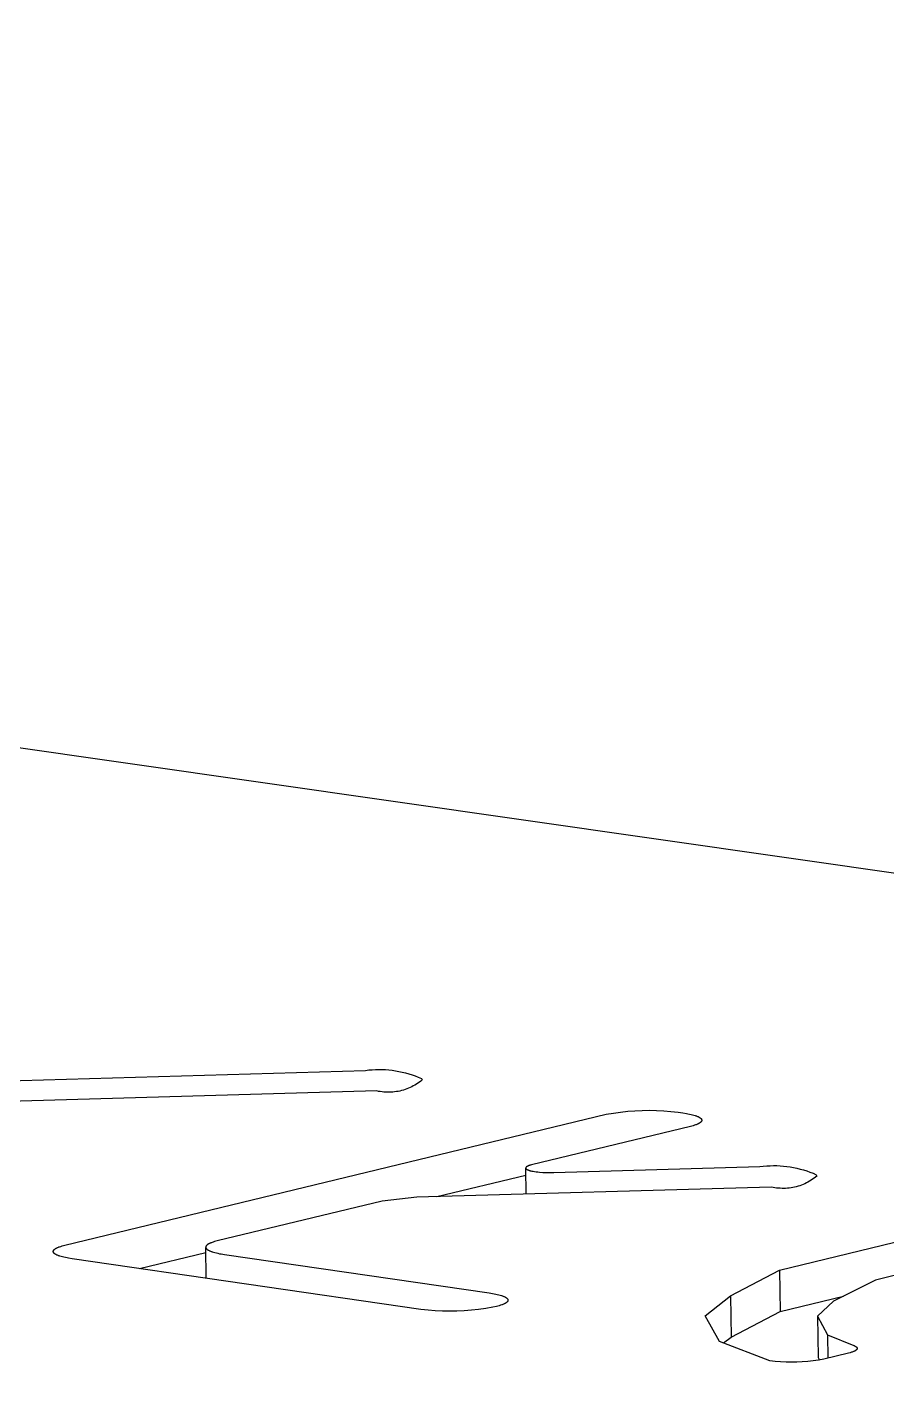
# Model space of a CAD drawing. Header units: millimetres. Extents: x -1283 to 2747, y -259 to 2557.
# Drawn here: x -285.13 to -267.45, y 926.84 to 954.73 of the extents above; entities that cross this region are included whole.
import ezdxf

# ---------------------------------------------------------------- set-up
doc = ezdxf.new("R2010")
doc.units = ezdxf.units.MM
doc.header["$MEASUREMENT"] = 0
doc.layers.add('Utwórz2D linie widoczne', color=7, linetype='Continuous', true_color=0x000000)

msp = doc.modelspace()

# ---------------------------------------------------------------- linework, layer by layer
at = {"layer": 'Utwórz2D linie widoczne'}
for p, q in [((-142.053, 919.427), (-388.832, 954.729)), ((-289.419, 932.97), (-278.171, 933.295)), ((-278.171, 933.295), (-278.103, 933.304)), ((-278.103, 933.304), (-278.034, 933.31)), ((-278.034, 933.31), (-277.964, 933.314)), ((-277.964, 933.314), (-277.895, 933.315)), ((-277.895, 933.315), (-277.826, 933.314)), ((-277.826, 933.314), (-277.757, 933.311)), ((-277.757, 933.311), (-277.688, 933.306)), ((-277.688, 933.306), (-277.619, 933.298)), ((-277.619, 933.298), (-277.55, 933.289)), ((-277.55, 933.289), (-277.482, 933.276)), ((-277.482, 933.276), (-277.414, 933.262)), ((-277.414, 933.262), (-277.347, 933.245)), ((-277.347, 933.245), (-277.28, 933.227)), ((-277.28, 933.227), (-277.214, 933.206)), ((-277.214, 933.206), (-277.149, 933.183)), ((-277.149, 933.183), (-277.084, 933.157)), ((-277.084, 933.157), (-277.021, 933.13)), ((-277.032, 933.075), (-277.062, 933.053)), ((-277.004, 933.099), (-277.032, 933.075)), ((-277.021, 933.13), (-277.004, 933.099)), ((-277.939, 932.873), (-286.564, 932.625)), ((-277.903, 932.865), (-277.939, 932.873)), ((-277.867, 932.859), (-277.903, 932.865)), ((-277.83, 932.854), (-277.867, 932.859)), ((-277.793, 932.85), (-277.83, 932.854)), ((-277.756, 932.848), (-277.793, 932.85)), ((-277.72, 932.846), (-277.756, 932.848)), ((-277.683, 932.846), (-277.72, 932.846)), ((-277.646, 932.847), (-277.683, 932.846)), ((-277.609, 932.85), (-277.646, 932.847)), ((-277.572, 932.854), (-277.609, 932.85)), ((-277.536, 932.859), (-277.572, 932.854)), ((-277.499, 932.865), (-277.536, 932.859)), ((-277.463, 932.872), (-277.499, 932.865)), ((-277.427, 932.881), (-277.463, 932.872)), ((-277.391, 932.891), (-277.427, 932.881)), ((-277.356, 932.902), (-277.391, 932.891)), ((-277.321, 932.914), (-277.356, 932.902)), ((-277.287, 932.928), (-277.321, 932.914)), ((-277.253, 932.942), (-277.287, 932.928)), ((-277.22, 932.958), (-277.253, 932.942)), ((-277.187, 932.975), (-277.22, 932.958)), ((-277.155, 932.993), (-277.187, 932.975)), ((-277.123, 933.012), (-277.155, 932.993)), ((-277.092, 933.032), (-277.123, 933.012)), ((-277.062, 933.053), (-277.092, 933.032)), ((-284.354, 929.703), (-273.219, 932.393)), ((-273.219, 932.393), (-273.073, 932.419)), ((-273.073, 932.419), (-272.926, 932.439)), ((-272.926, 932.439), (-272.779, 932.455)), ((-272.779, 932.455), (-272.631, 932.466)), ((-272.631, 932.466), (-272.483, 932.473)), ((-272.483, 932.473), (-272.334, 932.475)), ((-272.334, 932.475), (-272.186, 932.472)), ((-272.186, 932.472), (-272.038, 932.465)), ((-272.038, 932.465), (-271.89, 932.453)), ((-271.89, 932.453), (-271.743, 932.436)), ((-271.743, 932.436), (-271.644, 932.422)), ((-271.644, 932.422), (-271.573, 932.41)), ((-271.573, 932.41), (-271.539, 932.404)), ((-271.539, 932.404), (-271.506, 932.398)), ((-271.506, 932.398), (-271.475, 932.391)), ((-271.475, 932.391), (-271.445, 932.383)), ((-271.445, 932.383), (-271.417, 932.375)), ((-271.417, 932.375), (-271.39, 932.367)), ((-271.39, 932.367), (-271.378, 932.363)), ((-271.378, 932.363), (-271.366, 932.359)), ((-271.366, 932.359), (-271.354, 932.354)), ((-271.354, 932.354), (-271.343, 932.35)), ((-271.343, 932.35), (-271.333, 932.345)), ((-271.333, 932.345), (-271.323, 932.341)), ((-271.323, 932.341), (-271.314, 932.336)), ((-271.314, 932.336), (-271.31, 932.334)), ((-271.31, 932.334), (-271.305, 932.331)), ((-271.305, 932.331), (-271.301, 932.329)), ((-271.301, 932.329), (-271.298, 932.326)), ((-271.298, 932.326), (-271.294, 932.324)), ((-271.294, 932.324), (-271.29, 932.322)), ((-271.29, 932.322), (-271.287, 932.319)), ((-271.287, 932.319), (-271.284, 932.317)), ((-271.284, 932.317), (-271.281, 932.314)), ((-271.28, 932.228), (-271.283, 932.226)), ((-271.281, 932.314), (-271.278, 932.312)), ((-271.277, 932.231), (-271.28, 932.228)), ((-271.278, 932.312), (-271.275, 932.309)), ((-271.275, 932.233), (-271.277, 932.231)), ((-271.275, 932.309), (-271.274, 932.308)), ((-271.272, 932.236), (-271.275, 932.233)), ((-271.274, 932.308), (-271.273, 932.307)), ((-271.273, 932.307), (-271.271, 932.306)), ((-271.271, 932.237), (-271.272, 932.236)), ((-271.271, 932.306), (-271.27, 932.304)), ((-271.27, 932.238), (-271.271, 932.237)), ((-271.27, 932.304), (-271.269, 932.303)), ((-271.269, 932.24), (-271.27, 932.238)), ((-271.269, 932.303), (-271.268, 932.302)), ((-271.268, 932.241), (-271.269, 932.24)), ((-271.268, 932.302), (-271.267, 932.301)), ((-271.267, 932.242), (-271.268, 932.241)), ((-271.267, 932.301), (-271.266, 932.299)), ((-271.266, 932.243), (-271.267, 932.242)), ((-271.266, 932.299), (-271.265, 932.298)), ((-271.265, 932.245), (-271.266, 932.243)), ((-271.265, 932.298), (-271.264, 932.297)), ((-271.264, 932.246), (-271.265, 932.245)), ((-271.264, 932.297), (-271.263, 932.296)), ((-271.263, 932.247), (-271.264, 932.246)), ((-271.263, 932.296), (-271.262, 932.294)), ((-271.262, 932.248), (-271.263, 932.247)), ((-271.262, 932.294), (-271.262, 932.293)), ((-271.262, 932.293), (-271.261, 932.292)), ((-271.261, 932.251), (-271.262, 932.25)), ((-271.262, 932.25), (-271.262, 932.248)), ((-271.261, 932.292), (-271.26, 932.29)), ((-271.26, 932.252), (-271.261, 932.251)), ((-271.26, 932.29), (-271.26, 932.289)), ((-271.26, 932.289), (-271.259, 932.288)), ((-271.259, 932.255), (-271.26, 932.253)), ((-271.26, 932.253), (-271.26, 932.252)), ((-271.259, 932.288), (-271.259, 932.287)), ((-271.259, 932.287), (-271.258, 932.285)), ((-271.258, 932.256), (-271.259, 932.255)), ((-271.258, 932.285), (-271.258, 932.284)), ((-271.258, 932.284), (-271.257, 932.283)), ((-271.257, 932.259), (-271.258, 932.257)), ((-271.258, 932.257), (-271.258, 932.256)), ((-271.257, 932.283), (-271.257, 932.282)), ((-271.257, 932.282), (-271.256, 932.28)), ((-271.256, 932.262), (-271.257, 932.261)), ((-271.257, 932.261), (-271.257, 932.26)), ((-271.257, 932.26), (-271.257, 932.259)), ((-271.256, 932.28), (-271.256, 932.279)), ((-271.256, 932.279), (-271.256, 932.278)), ((-271.256, 932.278), (-271.256, 932.276)), ((-271.256, 932.276), (-271.256, 932.275)), ((-271.256, 932.275), (-271.255, 932.274)), ((-271.255, 932.269), (-271.256, 932.268)), ((-271.256, 932.268), (-271.256, 932.266)), ((-271.256, 932.266), (-271.256, 932.265)), ((-271.256, 932.265), (-271.256, 932.264)), ((-271.256, 932.264), (-271.256, 932.262)), ((-271.255, 932.274), (-271.255, 932.273)), ((-271.255, 932.273), (-271.255, 932.271)), ((-271.255, 932.271), (-271.255, 932.27)), ((-271.255, 932.27), (-271.255, 932.269)), ((-271.49, 932.144), (-274.758, 931.354)), ((-271.461, 932.152), (-271.49, 932.144)), ((-271.434, 932.159), (-271.461, 932.152)), ((-271.408, 932.167), (-271.434, 932.159)), ((-271.383, 932.175), (-271.408, 932.167)), ((-271.371, 932.18), (-271.383, 932.175)), ((-271.36, 932.184), (-271.371, 932.18)), ((-271.35, 932.188), (-271.36, 932.184)), ((-271.339, 932.193), (-271.35, 932.188)), ((-271.33, 932.197), (-271.339, 932.193)), ((-271.32, 932.202), (-271.33, 932.197)), ((-271.312, 932.207), (-271.32, 932.202)), ((-271.308, 932.209), (-271.312, 932.207)), ((-271.304, 932.211), (-271.308, 932.209)), ((-271.3, 932.214), (-271.304, 932.211)), ((-271.296, 932.216), (-271.3, 932.214)), ((-271.293, 932.219), (-271.296, 932.216)), ((-271.289, 932.221), (-271.293, 932.219)), ((-271.286, 932.224), (-271.289, 932.221)), ((-271.283, 932.226), (-271.286, 932.224)), ((-276.704, 930.703), (-274.873, 931.146)), ((-274.874, 931.297), (-274.875, 931.296)), ((-274.875, 931.296), (-274.875, 931.296)), ((-274.875, 931.296), (-274.875, 931.295)), ((-274.875, 931.295), (-274.875, 931.295)), ((-274.875, 931.295), (-274.875, 931.294)), ((-274.875, 931.294), (-274.875, 931.294)), ((-274.875, 931.294), (-274.875, 931.294)), ((-274.875, 931.294), (-274.875, 931.293)), ((-274.875, 931.293), (-274.875, 931.293)), ((-274.875, 931.293), (-274.875, 931.292)), ((-274.875, 931.292), (-274.875, 931.292)), ((-274.875, 931.292), (-274.875, 931.291)), ((-274.875, 931.291), (-274.875, 931.291)), ((-274.875, 931.291), (-274.875, 931.29)), ((-274.875, 931.29), (-274.875, 931.29)), ((-274.875, 931.29), (-274.875, 931.289)), ((-274.875, 931.289), (-274.875, 931.289)), ((-274.875, 931.289), (-274.875, 931.288)), ((-274.875, 931.288), (-274.875, 931.288)), ((-274.875, 931.288), (-274.875, 931.287)), ((-274.875, 931.287), (-274.875, 931.287)), ((-274.875, 931.287), (-274.875, 931.286)), ((-274.875, 931.286), (-274.875, 931.286)), ((-274.875, 931.286), (-274.875, 931.286)), ((-274.875, 931.286), (-274.875, 931.285)), ((-274.867, 930.755), (-274.875, 931.285)), ((-274.875, 931.285), (-274.875, 931.285)), ((-274.875, 931.285), (-274.874, 931.284)), ((-274.873, 931.299), (-274.874, 931.299)), ((-274.874, 931.299), (-274.874, 931.298)), ((-274.874, 931.298), (-274.874, 931.298)), ((-274.874, 931.298), (-274.874, 931.297)), ((-274.874, 931.297), (-274.874, 931.297)), ((-274.874, 931.284), (-274.874, 931.284)), ((-274.874, 931.284), (-274.874, 931.283)), ((-274.874, 931.283), (-274.874, 931.283)), ((-274.874, 931.283), (-274.874, 931.282)), ((-274.874, 931.282), (-274.873, 931.282)), ((-274.872, 931.301), (-274.873, 931.301)), ((-274.873, 931.301), (-274.873, 931.3)), ((-274.873, 931.3), (-274.873, 931.3)), ((-274.873, 931.3), (-274.873, 931.299)), ((-274.873, 931.282), (-274.873, 931.281)), ((-274.873, 931.281), (-274.873, 931.281)), ((-274.873, 931.281), (-274.873, 931.28)), ((-274.873, 931.28), (-274.873, 931.28)), ((-274.873, 931.28), (-274.872, 931.28)), ((-274.871, 931.303), (-274.872, 931.302)), ((-274.872, 931.302), (-274.872, 931.302)), ((-274.872, 931.302), (-274.872, 931.302)), ((-274.872, 931.302), (-274.872, 931.301)), ((-274.872, 931.28), (-274.872, 931.279)), ((-274.872, 931.279), (-274.872, 931.279)), ((-274.872, 931.279), (-274.871, 931.278)), ((-274.87, 931.304), (-274.871, 931.303)), ((-274.871, 931.278), (-274.871, 931.277)), ((-274.871, 931.277), (-274.87, 931.276)), ((-274.869, 931.306), (-274.87, 931.305)), ((-274.87, 931.305), (-274.87, 931.304)), ((-274.87, 931.276), (-274.869, 931.275)), ((-274.868, 931.307), (-274.869, 931.306)), ((-274.869, 931.275), (-274.869, 931.274)), ((-274.869, 931.274), (-274.868, 931.274)), ((-274.867, 931.308), (-274.868, 931.307)), ((-274.868, 931.274), (-274.867, 931.273)), ((-274.866, 931.309), (-274.867, 931.308)), ((-274.867, 931.273), (-274.866, 931.272)), ((-274.865, 931.31), (-274.866, 931.309)), ((-274.866, 931.272), (-274.865, 931.271)), ((-274.864, 931.311), (-274.865, 931.31)), ((-274.865, 931.271), (-274.864, 931.27)), ((-274.863, 931.312), (-274.864, 931.311)), ((-274.864, 931.27), (-274.863, 931.269)), ((-274.862, 931.313), (-274.863, 931.312)), ((-274.863, 931.269), (-274.862, 931.268)), ((-274.861, 931.314), (-274.862, 931.313)), ((-274.862, 931.268), (-274.861, 931.267)), ((-274.86, 931.315), (-274.861, 931.314)), ((-274.861, 931.267), (-274.86, 931.266)), ((-274.859, 931.315), (-274.86, 931.315)), ((-274.86, 931.266), (-274.859, 931.266)), ((-274.857, 931.316), (-274.859, 931.315)), ((-274.859, 931.266), (-274.857, 931.265)), ((-274.855, 931.318), (-274.857, 931.316)), ((-274.857, 931.265), (-274.855, 931.263)), ((-274.852, 931.32), (-274.855, 931.318)), ((-274.855, 931.263), (-274.852, 931.261)), ((-274.849, 931.322), (-274.852, 931.32)), ((-274.852, 931.261), (-274.849, 931.26)), ((-274.846, 931.324), (-274.849, 931.322)), ((-274.849, 931.26), (-274.846, 931.258)), ((-274.842, 931.325), (-274.846, 931.324)), ((-274.846, 931.258), (-274.843, 931.256)), ((-274.843, 931.256), (-274.839, 931.255)), ((-274.839, 931.327), (-274.842, 931.325)), ((-274.835, 931.329), (-274.839, 931.327)), ((-274.839, 931.255), (-274.836, 931.253)), ((-274.836, 931.253), (-274.832, 931.251)), ((-274.831, 931.331), (-274.835, 931.329)), ((-274.832, 931.251), (-274.828, 931.25)), ((-274.827, 931.332), (-274.831, 931.331)), ((-274.828, 931.25), (-274.821, 931.247)), ((-274.819, 931.336), (-274.827, 931.332)), ((-274.821, 931.247), (-274.812, 931.244)), ((-274.81, 931.339), (-274.819, 931.336)), ((-274.812, 931.244), (-274.803, 931.241)), ((-274.801, 931.342), (-274.81, 931.339)), ((-274.803, 931.241), (-274.793, 931.238)), ((-274.791, 931.345), (-274.801, 931.342)), ((-274.793, 931.238), (-274.783, 931.235)), ((-274.78, 931.348), (-274.791, 931.345)), ((-274.783, 931.235), (-274.772, 931.232)), ((-274.758, 931.354), (-274.78, 931.348)), ((-274.772, 931.232), (-274.748, 931.227)), ((-274.748, 931.227), (-274.722, 931.222)), ((-274.722, 931.222), (-274.693, 931.217)), ((-274.693, 931.217), (-274.662, 931.213)), ((-274.662, 931.213), (-274.63, 931.209)), ((-274.63, 931.209), (-274.595, 931.205)), ((-274.595, 931.205), (-274.522, 931.2)), ((-274.522, 931.2), (-274.446, 931.197)), ((-274.446, 931.197), (-274.37, 931.196)), ((-274.37, 931.196), (-274.296, 931.197)), ((-274.296, 931.197), (-270.06, 931.32)), ((-270.06, 931.32), (-269.99, 931.328)), ((-269.99, 931.328), (-269.921, 931.334)), ((-269.921, 931.334), (-269.852, 931.338)), ((-269.852, 931.338), (-269.782, 931.34)), ((-269.782, 931.34), (-269.713, 931.339)), ((-269.713, 931.339), (-269.643, 931.336)), ((-269.643, 931.336), (-269.574, 931.33)), ((-269.574, 931.33), (-269.505, 931.323)), ((-269.505, 931.323), (-269.436, 931.313)), ((-269.436, 931.313), (-269.367, 931.301)), ((-269.367, 931.301), (-269.299, 931.286)), ((-269.299, 931.286), (-269.232, 931.269)), ((-269.232, 931.269), (-269.165, 931.251)), ((-269.165, 931.251), (-269.098, 931.23)), ((-269.098, 931.23), (-269.033, 931.206)), ((-269.033, 931.206), (-268.968, 931.181)), ((-268.968, 931.181), (-268.904, 931.153)), ((-268.888, 931.125), (-268.917, 931.102)), ((-268.904, 931.153), (-268.888, 931.125)), ((-269.826, 930.898), (-277.115, 930.691)), ((-269.79, 930.891), (-269.826, 930.898)), ((-269.754, 930.884), (-269.79, 930.891)), ((-269.717, 930.879), (-269.754, 930.884)), ((-269.68, 930.875), (-269.717, 930.879)), ((-269.643, 930.873), (-269.68, 930.875)), ((-269.606, 930.871), (-269.643, 930.873)), ((-269.569, 930.871), (-269.606, 930.871)), ((-269.532, 930.872), (-269.569, 930.871)), ((-269.495, 930.875), (-269.532, 930.872)), ((-269.458, 930.878), (-269.495, 930.875)), ((-269.421, 930.883), (-269.458, 930.878)), ((-269.385, 930.89), (-269.421, 930.883)), ((-269.349, 930.897), (-269.385, 930.89)), ((-269.313, 930.906), (-269.349, 930.897)), ((-269.277, 930.916), (-269.313, 930.906)), ((-269.242, 930.927), (-269.277, 930.916)), ((-269.207, 930.939), (-269.242, 930.927)), ((-269.172, 930.953), (-269.207, 930.939)), ((-269.138, 930.968), (-269.172, 930.953)), ((-269.105, 930.983), (-269.138, 930.968)), ((-269.072, 931), (-269.105, 930.983)), ((-269.04, 931.019), (-269.072, 931)), ((-269.008, 931.038), (-269.04, 931.019)), ((-268.977, 931.058), (-269.008, 931.038)), ((-268.947, 931.079), (-268.977, 931.058)), ((-268.917, 931.102), (-268.947, 931.079)), ((-277.826, 930.612), (-281.218, 929.792)), ((-277.115, 930.691), (-277.826, 930.612)), ((-281.417, 929.717), (-281.42, 929.715)), ((-281.413, 929.72), (-281.417, 929.717)), ((-281.41, 929.722), (-281.413, 929.72)), ((-281.406, 929.724), (-281.41, 929.722)), ((-281.402, 929.727), (-281.406, 929.724)), ((-281.397, 929.729), (-281.402, 929.727)), ((-281.389, 929.734), (-281.397, 929.729)), ((-281.379, 929.739), (-281.389, 929.734)), ((-281.37, 929.743), (-281.379, 929.739)), ((-281.359, 929.748), (-281.37, 929.743)), ((-281.349, 929.752), (-281.359, 929.748)), ((-281.337, 929.756), (-281.349, 929.752)), ((-281.326, 929.761), (-281.337, 929.756)), ((-281.301, 929.769), (-281.326, 929.761)), ((-281.275, 929.777), (-281.301, 929.769)), ((-281.247, 929.785), (-281.275, 929.777)), ((-281.218, 929.792), (-281.247, 929.785)), ((-269.659, 929.189), (-266.77, 929.891)), ((-284.591, 929.581), (-284.59, 929.582)), ((-284.591, 929.579), (-284.591, 929.581)), ((-284.591, 929.578), (-284.591, 929.579)), ((-284.591, 929.577), (-284.591, 929.578)), ((-284.591, 929.575), (-284.591, 929.577)), ((-284.591, 929.574), (-284.591, 929.575)), ((-284.591, 929.573), (-284.591, 929.574)), ((-284.591, 929.572), (-284.591, 929.573)), ((-284.591, 929.57), (-284.591, 929.572)), ((-284.591, 929.569), (-284.591, 929.57)), ((-284.59, 929.568), (-284.591, 929.569)), ((-284.59, 929.584), (-284.589, 929.586)), ((-284.59, 929.583), (-284.59, 929.584)), ((-284.59, 929.582), (-284.59, 929.583)), ((-284.59, 929.566), (-284.59, 929.568)), ((-284.59, 929.565), (-284.59, 929.566)), ((-284.589, 929.564), (-284.59, 929.565)), ((-284.589, 929.588), (-284.588, 929.59)), ((-284.589, 929.587), (-284.589, 929.588)), ((-284.589, 929.586), (-284.589, 929.587)), ((-284.589, 929.563), (-284.589, 929.564)), ((-284.589, 929.561), (-284.589, 929.563)), ((-284.588, 929.56), (-284.589, 929.561)), ((-284.588, 929.591), (-284.587, 929.592)), ((-284.588, 929.59), (-284.588, 929.591)), ((-284.588, 929.559), (-284.588, 929.56)), ((-284.587, 929.557), (-284.588, 929.559)), ((-284.587, 929.592), (-284.586, 929.593)), ((-284.586, 929.556), (-284.587, 929.557)), ((-284.586, 929.595), (-284.585, 929.596)), ((-284.586, 929.593), (-284.586, 929.595)), ((-284.586, 929.555), (-284.586, 929.556)), ((-284.585, 929.554), (-284.586, 929.555)), ((-284.585, 929.596), (-284.584, 929.597)), ((-284.584, 929.552), (-284.585, 929.554)), ((-284.584, 929.598), (-284.583, 929.6)), ((-284.584, 929.597), (-284.584, 929.598)), ((-284.583, 929.551), (-284.584, 929.552)), ((-284.583, 929.6), (-284.582, 929.601)), ((-284.583, 929.55), (-284.583, 929.551)), ((-284.582, 929.548), (-284.583, 929.55)), ((-284.582, 929.601), (-284.581, 929.602)), ((-284.581, 929.547), (-284.582, 929.548)), ((-284.581, 929.602), (-284.58, 929.604)), ((-284.58, 929.546), (-284.581, 929.547)), ((-284.58, 929.604), (-284.579, 929.605)), ((-284.579, 929.545), (-284.58, 929.546)), ((-284.579, 929.605), (-284.578, 929.606)), ((-284.578, 929.543), (-284.579, 929.545)), ((-284.578, 929.606), (-284.577, 929.607)), ((-284.577, 929.542), (-284.578, 929.543)), ((-284.577, 929.607), (-284.576, 929.609)), ((-284.575, 929.541), (-284.577, 929.542)), ((-284.576, 929.609), (-284.575, 929.61)), ((-284.575, 929.61), (-284.574, 929.611)), ((-284.574, 929.54), (-284.575, 929.541)), ((-284.574, 929.611), (-284.571, 929.614)), ((-284.573, 929.538), (-284.574, 929.54)), ((-284.572, 929.537), (-284.573, 929.538)), ((-284.569, 929.535), (-284.572, 929.537)), ((-284.571, 929.614), (-284.568, 929.616)), ((-284.566, 929.532), (-284.569, 929.535)), ((-284.568, 929.616), (-284.566, 929.619)), ((-284.566, 929.619), (-284.563, 929.621)), ((-284.563, 929.53), (-284.566, 929.532)), ((-284.563, 929.621), (-284.559, 929.624)), ((-284.56, 929.527), (-284.563, 929.53)), ((-284.557, 929.525), (-284.56, 929.527)), ((-284.559, 929.624), (-284.556, 929.626)), ((-284.553, 929.522), (-284.557, 929.525)), ((-284.556, 929.626), (-284.553, 929.628)), ((-284.553, 929.628), (-284.549, 929.631)), ((-284.55, 929.52), (-284.553, 929.522)), ((-284.546, 929.517), (-284.55, 929.52)), ((-284.549, 929.631), (-284.545, 929.633)), ((-284.542, 929.515), (-284.546, 929.517)), ((-284.545, 929.633), (-284.542, 929.636)), ((-284.542, 929.636), (-284.538, 929.638)), ((-284.538, 929.513), (-284.542, 929.515)), ((-284.538, 929.638), (-284.533, 929.64)), ((-284.533, 929.51), (-284.538, 929.513)), ((-284.533, 929.64), (-284.525, 929.645)), ((-284.524, 929.506), (-284.533, 929.51)), ((-284.525, 929.645), (-284.515, 929.65)), ((-284.514, 929.501), (-284.524, 929.506)), ((-284.515, 929.65), (-284.505, 929.654)), ((-284.504, 929.496), (-284.514, 929.501)), ((-284.505, 929.654), (-284.495, 929.659)), ((-284.493, 929.492), (-284.504, 929.496)), ((-284.495, 929.659), (-284.484, 929.663)), ((-284.482, 929.487), (-284.493, 929.492)), ((-284.484, 929.663), (-284.473, 929.668)), ((-284.47, 929.483), (-284.482, 929.487)), ((-284.473, 929.668), (-284.461, 929.672)), ((-284.457, 929.479), (-284.47, 929.483)), ((-284.461, 929.672), (-284.437, 929.68)), ((-284.431, 929.471), (-284.457, 929.479)), ((-284.437, 929.68), (-284.41, 929.688)), ((-284.403, 929.463), (-284.431, 929.471)), ((-284.41, 929.688), (-284.383, 929.696)), ((-284.373, 929.455), (-284.403, 929.463)), ((-284.383, 929.696), (-284.354, 929.703)), ((-284.341, 929.448), (-284.373, 929.455)), ((-284.308, 929.442), (-284.341, 929.448)), ((-284.274, 929.435), (-284.308, 929.442)), ((-282.82, 929.224), (-281.453, 929.554)), ((-281.454, 929.669), (-281.455, 929.668)), ((-281.455, 929.668), (-281.455, 929.667)), ((-281.455, 929.667), (-281.455, 929.665)), ((-281.455, 929.665), (-281.455, 929.664)), ((-281.455, 929.664), (-281.455, 929.663)), ((-281.455, 929.663), (-281.455, 929.662)), ((-281.455, 929.662), (-281.455, 929.66)), ((-281.455, 929.66), (-281.455, 929.659)), ((-281.455, 929.659), (-281.454, 929.658)), ((-281.445, 929.024), (-281.455, 929.654)), ((-281.453, 929.674), (-281.454, 929.673)), ((-281.454, 929.673), (-281.454, 929.672)), ((-281.454, 929.672), (-281.454, 929.671)), ((-281.454, 929.671), (-281.454, 929.669)), ((-281.454, 929.658), (-281.454, 929.656)), ((-281.454, 929.656), (-281.454, 929.655)), ((-281.454, 929.655), (-281.454, 929.654)), ((-281.454, 929.654), (-281.453, 929.653)), ((-281.452, 929.678), (-281.453, 929.677)), ((-281.453, 929.677), (-281.453, 929.676)), ((-281.453, 929.676), (-281.453, 929.674)), ((-281.453, 929.653), (-281.453, 929.651)), ((-281.453, 929.651), (-281.452, 929.65)), ((-281.451, 929.681), (-281.452, 929.68)), ((-281.452, 929.68), (-281.452, 929.678)), ((-281.452, 929.65), (-281.452, 929.649)), ((-281.452, 929.649), (-281.451, 929.647)), ((-281.45, 929.682), (-281.451, 929.681)), ((-281.451, 929.647), (-281.451, 929.646)), ((-281.451, 929.646), (-281.45, 929.645)), ((-281.449, 929.685), (-281.45, 929.683)), ((-281.45, 929.683), (-281.45, 929.682)), ((-281.45, 929.645), (-281.449, 929.644)), ((-281.448, 929.686), (-281.449, 929.685)), ((-281.449, 929.644), (-281.449, 929.642)), ((-281.449, 929.642), (-281.448, 929.641)), ((-281.447, 929.688), (-281.448, 929.687)), ((-281.448, 929.687), (-281.448, 929.686)), ((-281.448, 929.641), (-281.447, 929.64)), ((-281.446, 929.69), (-281.447, 929.688)), ((-281.447, 929.64), (-281.446, 929.638)), ((-281.445, 929.691), (-281.446, 929.69)), ((-281.446, 929.638), (-281.445, 929.637)), ((-281.444, 929.692), (-281.445, 929.691)), ((-281.445, 929.637), (-281.445, 929.636)), ((-281.445, 929.636), (-281.444, 929.635)), ((-281.443, 929.694), (-281.444, 929.692)), ((-281.444, 929.635), (-281.443, 929.633)), ((-281.442, 929.695), (-281.443, 929.694)), ((-281.443, 929.633), (-281.441, 929.632)), ((-281.441, 929.696), (-281.442, 929.695)), ((-281.44, 929.697), (-281.441, 929.696)), ((-281.441, 929.632), (-281.44, 929.631)), ((-281.439, 929.699), (-281.44, 929.697)), ((-281.44, 929.631), (-281.439, 929.63)), ((-281.438, 929.7), (-281.439, 929.699)), ((-281.439, 929.63), (-281.438, 929.628)), ((-281.435, 929.702), (-281.438, 929.7)), ((-281.438, 929.628), (-281.437, 929.627)), ((-281.437, 929.627), (-281.436, 929.626)), ((-281.436, 929.626), (-281.433, 929.623)), ((-281.432, 929.705), (-281.435, 929.702)), ((-281.433, 929.623), (-281.43, 929.621)), ((-281.43, 929.707), (-281.432, 929.705)), ((-281.427, 929.71), (-281.43, 929.707)), ((-281.43, 929.621), (-281.427, 929.618)), ((-281.424, 929.712), (-281.427, 929.71)), ((-281.427, 929.618), (-281.424, 929.616)), ((-281.42, 929.715), (-281.424, 929.712)), ((-281.424, 929.616), (-281.42, 929.613)), ((-281.42, 929.613), (-281.417, 929.611)), ((-281.417, 929.611), (-281.413, 929.609)), ((-281.413, 929.609), (-281.409, 929.606)), ((-281.409, 929.606), (-281.405, 929.604)), ((-281.405, 929.604), (-281.401, 929.601)), ((-281.401, 929.601), (-281.397, 929.599)), ((-281.397, 929.599), (-281.388, 929.594)), ((-281.388, 929.594), (-281.378, 929.59)), ((-281.378, 929.59), (-281.368, 929.585)), ((-281.368, 929.585), (-281.357, 929.581)), ((-281.357, 929.581), (-281.345, 929.576)), ((-281.345, 929.576), (-281.333, 929.572)), ((-281.333, 929.572), (-281.321, 929.568)), ((-281.321, 929.568), (-281.294, 929.559)), ((-281.294, 929.559), (-281.266, 929.552)), ((-281.266, 929.552), (-281.236, 929.544)), ((-281.236, 929.544), (-281.205, 929.537)), ((-281.205, 929.537), (-281.172, 929.53)), ((-281.172, 929.53), (-281.138, 929.524)), ((-281.138, 929.524), (-281.067, 929.513)), ((-281.067, 929.513), (-275.63, 928.725)), ((-265.237, 929.585), (-267.686, 928.989)), ((-284.204, 929.424), (-284.274, 929.435)), ((-277.034, 928.385), (-284.204, 929.424)), ((-270.665, 928.666), (-269.659, 929.189)), ((-269.659, 929.189), (-269.647, 928.342)), ((-267.686, 928.989), (-268.544, 928.556)), ((-275.63, 928.725), (-275.559, 928.714)), ((-275.559, 928.714), (-275.525, 928.708)), ((-275.525, 928.708), (-275.492, 928.701)), ((-275.492, 928.701), (-275.461, 928.694)), ((-275.461, 928.694), (-275.43, 928.687)), ((-275.43, 928.687), (-275.402, 928.679)), ((-275.402, 928.679), (-275.375, 928.671)), ((-275.375, 928.671), (-275.363, 928.666)), ((-275.363, 928.666), (-275.351, 928.662)), ((-275.351, 928.662), (-275.339, 928.658)), ((-275.339, 928.658), (-275.328, 928.653)), ((-275.328, 928.653), (-275.318, 928.649)), ((-275.318, 928.649), (-275.308, 928.644)), ((-275.308, 928.644), (-275.299, 928.639)), ((-275.299, 928.639), (-275.295, 928.637)), ((-275.295, 928.637), (-275.291, 928.634)), ((-275.291, 928.634), (-275.287, 928.632)), ((-275.287, 928.632), (-275.283, 928.63)), ((-275.283, 928.63), (-275.279, 928.627)), ((-275.279, 928.627), (-275.275, 928.625)), ((-275.275, 928.625), (-275.272, 928.622)), ((-275.272, 928.622), (-275.269, 928.62)), ((-275.269, 928.62), (-275.266, 928.617)), ((-275.266, 928.617), (-275.263, 928.615)), ((-275.263, 928.615), (-275.26, 928.612)), ((-275.26, 928.612), (-275.259, 928.611)), ((-275.259, 928.611), (-275.258, 928.61)), ((-275.258, 928.61), (-275.257, 928.608)), ((-275.257, 928.608), (-275.255, 928.607)), ((-275.255, 928.607), (-275.254, 928.606)), ((-275.254, 928.606), (-275.253, 928.605)), ((-275.253, 928.605), (-275.252, 928.603)), ((-275.252, 928.603), (-275.251, 928.602)), ((-275.251, 928.602), (-275.25, 928.601)), ((-275.25, 928.601), (-275.249, 928.6)), ((-271.187, 928.253), (-270.665, 928.666)), ((-270.665, 928.666), (-270.653, 927.818)), ((-269.647, 928.342), (-268.339, 928.66)), ((-276.885, 928.368), (-277.034, 928.385)), ((-276.737, 928.356), (-276.885, 928.368)), ((-276.588, 928.348), (-276.737, 928.356)), ((-276.439, 928.346), (-276.588, 928.348)), ((-276.29, 928.348), (-276.439, 928.346)), ((-276.141, 928.354), (-276.29, 928.348)), ((-275.993, 928.366), (-276.141, 928.354)), ((-275.845, 928.382), (-275.993, 928.366)), ((-275.697, 928.402), (-275.845, 928.382)), ((-275.55, 928.428), (-275.697, 928.402)), ((-275.477, 928.446), (-275.55, 928.428)), ((-275.448, 928.453), (-275.477, 928.446)), ((-275.42, 928.461), (-275.448, 928.453)), ((-275.394, 928.469), (-275.42, 928.461)), ((-275.369, 928.477), (-275.394, 928.469)), ((-275.358, 928.481), (-275.369, 928.477)), ((-275.346, 928.486), (-275.358, 928.481)), ((-275.336, 928.49), (-275.346, 928.486)), ((-275.325, 928.495), (-275.336, 928.49)), ((-275.316, 928.499), (-275.325, 928.495)), ((-275.306, 928.504), (-275.316, 928.499)), ((-275.298, 928.509), (-275.306, 928.504)), ((-275.293, 928.511), (-275.298, 928.509)), ((-275.289, 928.513), (-275.293, 928.511)), ((-275.286, 928.516), (-275.289, 928.513)), ((-275.282, 928.518), (-275.286, 928.516)), ((-275.278, 928.521), (-275.282, 928.518)), ((-275.275, 928.523), (-275.278, 928.521)), ((-275.272, 928.526), (-275.275, 928.523)), ((-275.268, 928.528), (-275.272, 928.526)), ((-275.265, 928.531), (-275.268, 928.528)), ((-275.263, 928.533), (-275.265, 928.531)), ((-275.26, 928.536), (-275.263, 928.533)), ((-275.258, 928.538), (-275.26, 928.536)), ((-275.256, 928.539), (-275.258, 928.538)), ((-275.255, 928.541), (-275.256, 928.539)), ((-275.254, 928.542), (-275.255, 928.541)), ((-275.253, 928.543), (-275.254, 928.542)), ((-275.252, 928.544), (-275.253, 928.543)), ((-275.251, 928.546), (-275.252, 928.544)), ((-275.25, 928.547), (-275.251, 928.546)), ((-275.249, 928.548), (-275.25, 928.547)), ((-275.249, 928.6), (-275.248, 928.598)), ((-275.248, 928.549), (-275.249, 928.548)), ((-275.248, 928.598), (-275.248, 928.597)), ((-275.248, 928.597), (-275.247, 928.596)), ((-275.247, 928.552), (-275.248, 928.551)), ((-275.248, 928.551), (-275.248, 928.549)), ((-275.247, 928.596), (-275.246, 928.595)), ((-275.246, 928.553), (-275.247, 928.552)), ((-275.246, 928.595), (-275.245, 928.593)), ((-275.245, 928.556), (-275.246, 928.555)), ((-275.246, 928.555), (-275.246, 928.553)), ((-275.245, 928.593), (-275.245, 928.592)), ((-275.245, 928.592), (-275.244, 928.591)), ((-275.244, 928.557), (-275.245, 928.556)), ((-275.244, 928.591), (-275.244, 928.589)), ((-275.244, 928.589), (-275.243, 928.588)), ((-275.243, 928.56), (-275.244, 928.558)), ((-275.244, 928.558), (-275.244, 928.557)), ((-275.243, 928.588), (-275.243, 928.587)), ((-275.243, 928.587), (-275.242, 928.586)), ((-275.242, 928.562), (-275.243, 928.561)), ((-275.243, 928.561), (-275.243, 928.56)), ((-275.242, 928.586), (-275.242, 928.584)), ((-275.242, 928.584), (-275.242, 928.583)), ((-275.242, 928.583), (-275.241, 928.582)), ((-275.241, 928.566), (-275.242, 928.565)), ((-275.242, 928.565), (-275.242, 928.564)), ((-275.242, 928.564), (-275.242, 928.562)), ((-275.241, 928.582), (-275.241, 928.58)), ((-275.241, 928.58), (-275.241, 928.579)), ((-275.241, 928.579), (-275.241, 928.578)), ((-275.241, 928.578), (-275.241, 928.576)), ((-275.241, 928.576), (-275.241, 928.575)), ((-275.241, 928.575), (-275.241, 928.574)), ((-275.241, 928.574), (-275.241, 928.573)), ((-275.241, 928.573), (-275.241, 928.571)), ((-275.241, 928.571), (-275.241, 928.57)), ((-275.241, 928.57), (-275.241, 928.569)), ((-275.241, 928.569), (-275.241, 928.567)), ((-275.241, 928.567), (-275.241, 928.566)), ((-270.653, 927.818), (-269.647, 928.342)), ((-268.544, 928.556), (-268.874, 928.249)), ((-270.888, 927.729), (-271.187, 928.253)), ((-268.874, 928.249), (-268.668, 927.865)), ((-268.874, 928.249), (-268.862, 927.4)), ((-270.806, 927.697), (-270.653, 927.818)), ((-268.668, 927.865), (-268.13, 927.645)), ((-268.668, 927.865), (-268.661, 927.384)), ((-269.857, 927.331), (-270.888, 927.729)), ((-268.236, 927.487), (-268.746, 927.363)), ((-268.204, 927.496), (-268.236, 927.487)), ((-268.189, 927.5), (-268.204, 927.496)), ((-268.175, 927.504), (-268.189, 927.5)), ((-268.161, 927.509), (-268.175, 927.504)), ((-268.148, 927.513), (-268.161, 927.509)), ((-268.136, 927.518), (-268.148, 927.513)), ((-268.125, 927.523), (-268.136, 927.518)), ((-268.13, 927.645), (-268.12, 927.64)), ((-268.12, 927.525), (-268.125, 927.523)), ((-268.12, 927.64), (-268.115, 927.638)), ((-268.114, 927.528), (-268.12, 927.525)), ((-268.115, 927.638), (-268.11, 927.636)), ((-268.11, 927.53), (-268.114, 927.528)), ((-268.11, 927.636), (-268.106, 927.633)), ((-268.105, 927.533), (-268.11, 927.53)), ((-268.106, 927.633), (-268.101, 927.631)), ((-268.1, 927.535), (-268.105, 927.533)), ((-268.101, 927.631), (-268.097, 927.629)), ((-268.096, 927.538), (-268.1, 927.535)), ((-268.097, 927.629), (-268.093, 927.626)), ((-268.092, 927.541), (-268.096, 927.538)), ((-268.093, 927.626), (-268.09, 927.624)), ((-268.088, 927.543), (-268.092, 927.541)), ((-268.09, 927.624), (-268.086, 927.621)), ((-268.085, 927.546), (-268.088, 927.543)), ((-268.086, 927.621), (-268.083, 927.619)), ((-268.083, 927.547), (-268.085, 927.546)), ((-268.083, 927.619), (-268.081, 927.618)), ((-268.081, 927.548), (-268.083, 927.547)), ((-268.081, 927.618), (-268.08, 927.616)), ((-268.08, 927.55), (-268.081, 927.548)), ((-268.08, 927.616), (-268.078, 927.615)), ((-268.078, 927.551), (-268.08, 927.55)), ((-268.078, 927.615), (-268.077, 927.614)), ((-268.077, 927.552), (-268.078, 927.551)), ((-268.077, 927.614), (-268.075, 927.613)), ((-268.075, 927.554), (-268.077, 927.552)), ((-268.075, 927.613), (-268.074, 927.611)), ((-268.074, 927.555), (-268.075, 927.554)), ((-268.074, 927.611), (-268.073, 927.61)), ((-268.073, 927.556), (-268.074, 927.555)), ((-268.073, 927.61), (-268.071, 927.609)), ((-268.071, 927.558), (-268.073, 927.556)), ((-268.071, 927.609), (-268.07, 927.608)), ((-268.07, 927.559), (-268.071, 927.558)), ((-268.07, 927.608), (-268.069, 927.606)), ((-268.069, 927.56), (-268.07, 927.559)), ((-268.069, 927.606), (-268.068, 927.605)), ((-268.068, 927.562), (-268.069, 927.56)), ((-268.068, 927.605), (-268.067, 927.604)), ((-268.067, 927.563), (-268.068, 927.562)), ((-268.067, 927.604), (-268.066, 927.602)), ((-268.066, 927.564), (-268.067, 927.563)), ((-268.066, 927.602), (-268.065, 927.601)), ((-268.065, 927.565), (-268.066, 927.564)), ((-268.065, 927.601), (-268.065, 927.6)), ((-268.065, 927.6), (-268.064, 927.599)), ((-268.064, 927.567), (-268.065, 927.567)), ((-268.065, 927.567), (-268.065, 927.565)), ((-268.064, 927.599), (-268.064, 927.599)), ((-268.064, 927.599), (-268.064, 927.598)), ((-268.064, 927.598), (-268.063, 927.597)), ((-268.063, 927.569), (-268.064, 927.568)), ((-268.064, 927.568), (-268.064, 927.567)), ((-268.063, 927.597), (-268.063, 927.597)), ((-268.063, 927.597), (-268.063, 927.596)), ((-268.063, 927.596), (-268.062, 927.595)), ((-268.062, 927.571), (-268.063, 927.57)), ((-268.063, 927.57), (-268.063, 927.569)), ((-268.063, 927.569), (-268.063, 927.569)), ((-268.062, 927.595), (-268.062, 927.595)), ((-268.062, 927.595), (-268.062, 927.594)), ((-268.062, 927.594), (-268.062, 927.593)), ((-268.062, 927.593), (-268.061, 927.593)), ((-268.061, 927.573), (-268.062, 927.573)), ((-268.062, 927.573), (-268.062, 927.572)), ((-268.062, 927.572), (-268.062, 927.571)), ((-268.062, 927.571), (-268.062, 927.571)), ((-268.061, 927.593), (-268.061, 927.592)), ((-268.061, 927.592), (-268.061, 927.591)), ((-268.061, 927.591), (-268.061, 927.591)), ((-268.061, 927.591), (-268.061, 927.59)), ((-268.061, 927.59), (-268.06, 927.589)), ((-268.06, 927.577), (-268.061, 927.577)), ((-268.061, 927.577), (-268.061, 927.576)), ((-268.061, 927.576), (-268.061, 927.575)), ((-268.061, 927.575), (-268.061, 927.575)), ((-268.061, 927.575), (-268.061, 927.574)), ((-268.061, 927.574), (-268.061, 927.573)), ((-268.06, 927.589), (-268.06, 927.589)), ((-268.06, 927.589), (-268.06, 927.588)), ((-268.06, 927.588), (-268.06, 927.587)), ((-268.06, 927.587), (-268.06, 927.587)), ((-268.06, 927.587), (-268.06, 927.586)), ((-268.06, 927.586), (-268.06, 927.585)), ((-268.06, 927.585), (-268.06, 927.585)), ((-268.06, 927.585), (-268.06, 927.584)), ((-268.06, 927.584), (-268.06, 927.583)), ((-268.06, 927.583), (-268.06, 927.583)), ((-268.06, 927.583), (-268.06, 927.582)), ((-268.06, 927.582), (-268.06, 927.581)), ((-268.06, 927.581), (-268.06, 927.581)), ((-268.06, 927.581), (-268.06, 927.58)), ((-268.06, 927.58), (-268.06, 927.579)), ((-268.06, 927.579), (-268.06, 927.579)), ((-268.06, 927.579), (-268.06, 927.578)), ((-268.06, 927.578), (-268.06, 927.577)), ((-269.746, 927.318), (-269.857, 927.331)), ((-269.635, 927.309), (-269.746, 927.318)), ((-269.523, 927.303), (-269.635, 927.309)), ((-269.412, 927.301), (-269.523, 927.303)), ((-269.3, 927.303), (-269.412, 927.301)), ((-269.189, 927.308), (-269.3, 927.303)), ((-269.077, 927.316), (-269.189, 927.308)), ((-268.966, 927.328), (-269.077, 927.316)), ((-268.856, 927.344), (-268.966, 927.328)), ((-268.862, 927.4), (-268.833, 927.345)), ((-268.746, 927.363), (-268.856, 927.344))]:
    msp.add_line(p, q, dxfattribs=at)

doc.saveas('drawing.dxf')
